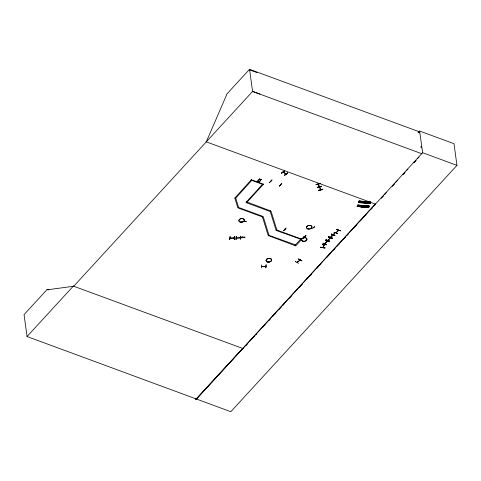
<?xml version="1.0" encoding="UTF-8"?>
<svg xmlns="http://www.w3.org/2000/svg" width="481" height="481" viewBox="0 0 481 481"><rect width="100%" height="100%" fill="white"/><g stroke="black" fill="none" stroke-linecap="round" stroke-linejoin="round"><path stroke-width="0.72" d="M244.943 237.031C245.262 237.337 240.32 238.522 240.584 237.187M240.602 237.361L244.961 237.211M244.949 237.367L240.59 237.524M320.857 247.21L320.833 247.03M324.909 247.998L320.779 247.36L324.909 248.004L324.964 247.661M324.97 247.817L320.833 247.228M230.122 236.55L229.671 239.682L230.098 236.568M233.958 238.107L234.391 237.981M234.752 236.544L234.271 239.502L234.481 236.381M234.542 236.532L234.295 239.454M236.219 236.472L235.967 239.436L236.424 236.303M236.171 239.382L236.405 236.454M240.26 237.861L240.692 237.728M240.861 236.285L240.572 239.255L240.783 236.129M261.423 267.983L261.67 264.899M262.037 266.258L262.007 266.474M265.536 266.48L265.915 266.306M266.089 264.881L265.819 267.851L266.065 264.742M241.883 221.44L246.212 221.272M244.126 221.531L244.15 221.795M242.863 237.253L242.863 236.73M368.614 207.708L357.167 206.403L368.789 207.221L368.602 207.738M357.69 205.189L369.161 206.247L357.617 205.303L369.041 206.559L357.611 205.225L369.234 206.048L357.774 204.954L357.179 206.403L368.687 207.503L369.186 206.084M370.647 202.068L359.139 200.926L358.567 202.621L370.039 203.685M370.142 203.403L358.694 202.098L370.214 203.198L370.057 203.529M359.036 201.208L370.586 202.23L359.036 201.208L370.478 202.513L370.659 202.026M370.021 203.716L370.154 203.265M269.564 182.642L271.963 179.84M323.04 243.055L326.569 244.546L326.677 244.222M325.986 239.676L325.877 240.001L329.527 241.306M328.763 236.646L328.655 236.977L332.305 238.281M285.239 229.521L284.95 229.509M304.449 236.664L304.04 236.532M314.051 227.567L314.015 227.357M324.465 244.053L324.086 243.891L324.404 244.011M333.135 234.608L332.618 234.325M324.819 243.711L327.056 241.197M330.291 237.993L327.753 240.488L328.006 239.983M330.134 237.885L330.002 237.987M330.543 237.476L332.78 234.962M330.718 237.494L333.08 234.896M323.046 247.481L324.392 244.691L323.016 247.535M324.404 244.661L324.11 244.895M295.418 261.574L298.587 263.335M357.173 206.481L368.632 207.551M359.036 201.286L359.145 200.98M368.68 207.539L357.251 206.361M368.789 207.233L357.323 206.169M283.261 171.813L283.459 172.414L283.562 172M286.141 174.05L283.303 172.108M336.039 232.846L338.558 230.333M270.731 181.379L270.983 181.139M323.166 247.282L322.973 246.969M319.426 187.151L320.659 189.592M281.553 173.196L284.824 171.008M358.339 206.511L358.88 205.05M359.764 202.489L360.299 201.034M364.748 202.97L365.289 201.509M363.329 206.992L363.864 205.531M365.909 203.078L366.45 201.617M364.49 207.101L365.031 205.64M366.943 203.174L367.484 201.719M365.524 207.197L366.065 205.736M366.684 207.305L367.225 205.85M368.109 203.289L368.65 201.828M368.885 203.361L369.426 201.9M367.46 207.383L368.001 205.922M370.586 202.014L370.045 203.475L358.592 202.381M283.658 230.82L286.081 228.066M303.679 238.191L306.15 235.612M314.784 226.13L312.355 228.734M206.283 141.853L226.485 95.142L226.401 94.51L249.549 69.294L418.939 131.65L419.143 133.123M297.114 262.307L297.42 261.82M299.994 260.245L300.12 259.956L297.318 262.337M322.336 244.162L326.467 244.793L322.252 244.144M283.429 172.39L283.147 171.933M286.177 174.068L285.816 173.641M324.843 243.681L325.06 243.194M327.327 241.191L324.994 243.729M330.273 237.987L327.916 240.548M330.573 237.416L330.772 236.868L330.814 237.181M335.936 232.768L338.402 230.249M234.385 238.083L230.128 238.119M236.321 238.005C247.354 237.049 235.101 238.841 236.784 237.656M265.939 266.33L261.598 266.486L262.043 266.462M48.605 289.923L47.198 289.406L24.05 314.622L27.05 336.526L230.814 411.706L456.95 165.362L453.98 143.687L419.636 131.042L418.127 132.684M27.05 336.526L73.377 286.057M269.029 235.119L268.23 235.606L262.428 216.913L262.897 216.402L238.624 207.467L235.726 198.118L235.017 197.859L251.515 179.575M234.854 198.028L235.726 198.118L251.755 180.345M257.052 181.421L258.321 181.163M257.888 180.718L258.056 180.327L258.345 181.343M258.616 179.714L259.884 179.455M259.908 179.635L259.62 178.625M258.423 181.331L259.012 182.293L259.181 181.902M258.634 181.121L258.754 181.475L259.818 181.415L259.98 181.036M259.987 179.629L260.576 180.591L260.744 180.201M260.293 179.593L261.381 179.714L261.544 179.335M269.059 235.425L263.257 216.733L262.428 216.913L238.155 207.978L238.588 207.197M268.566 235.63L295.737 245.893L301.858 239.219L276.882 230.026L271.08 211.333L270.25 211.508L245.977 202.579L262.476 184.295M263.648 184.043L247.114 202.056M276.846 229.756L276.046 230.207L270.25 211.508L270.677 210.726M268.602 235.9L269.071 235.389L295.46 244.847M300.643 239.201L276.413 230.537L276.882 230.026M325.475 240.44L329.251 241.63L325.469 240.253M332.07 238.504L328.553 237.085M331.319 234.049L334.974 235.395L331.331 234.055M329.515 241.342L329.623 241.011M332.293 238.311L332.401 237.987M196.446 398.881L375.282 204.064M196.47 399.062L422.607 152.718L419.636 131.042M245.677 345.827L247.709 343.614M252.278 338.636L254.311 336.423M255.832 334.764L256.848 333.658M262.434 327.573L264.971 324.807M269.035 320.382L270.562 318.723M272.589 316.51L275.132 313.744M279.19 309.319L281.223 307.106M282.75 305.447L284.271 303.788M289.352 298.256L291.889 295.49M299.507 287.193L302.555 283.868M306.613 279.443L308.141 277.784M309.662 276.124L311.694 273.911M316.769 268.38L318.801 266.167M319.817 265.061L320.833 263.955M326.93 257.317L329.972 253.998M333.531 250.126L335.053 248.467M337.085 246.254L339.117 244.041M343.687 239.063L345.719 236.85M347.24 235.191L348.256 234.085M353.842 228L356.89 224.681M360.443 220.809L361.965 219.144M363.997 216.931L366.029 214.718M370.598 209.74L372.631 207.527M374.152 205.868L375.168 204.762M383.73 195.442L381.211 198.178L383.754 195.448M384.734 194.342L386.243 192.701M392.286 186.123L394.294 183.928M395.809 182.281L397.318 180.64M402.85 174.609L404.864 172.414M406.373 170.773L407.882 169.126M413.919 162.548L415.933 160.359M417.442 158.712L418.951 157.071M242.737 348.448L195.49 399.717L195.286 398.232M384.764 194.354L385.774 193.26M392.334 186.141L394.354 183.946M403.439 174.092L404.954 172.451M414.039 162.59L416.053 160.401M269.462 182.606L271.987 180.02M280.567 184.842L280.249 184.662M281.83 183.64L279.311 186.231L281.704 183.429M285.936 228.15L283.67 230.682M285.011 229.19L284.872 229.623L284.824 229.281M304.305 236.766L303.956 236.622L304.407 236.652M303.234 238.035L305.82 235.486L305.591 235.239M325.691 242.785L323.208 245.406L325.619 242.61M331.854 235.78C331.872 236.442 335.257 233.688 334.289 233.165M319.384 186.55L319.276 186.844L318.254 184.187M319.186 186.568L319.143 186.255M319.444 186.766L318.302 184.067M320.376 189.292L320.568 189.893M336.73 229.527L340.428 230.814L336.73 229.341M295.418 261.58L295.562 261.273M297.15 262.283L300.09 259.98M301.785 260.822L298.605 259.037L301.737 260.696M320.538 189.857L319.342 186.231M319.703 187.416L319.594 186.844M284.704 170.929L281.421 173.136L284.812 170.875M287.74 172.877C280.796 177.351 286.989 174.844 287.722 172.853M287.764 173.022L284.445 175.036M331.211 234.139L334.854 235.492M325.493 240.386L329.13 241.727M336.754 229.473L340.283 230.772M305.315 236.989C304.744 236.472 305.477 237.548 305.345 236.802M332.702 234.602L333.05 234.698L332.69 234.578M324.38 244.144L324.02 244.005M313.684 227.447L313.997 227.531M316.059 184.482L320.334 183.544L316.059 184.47M316.101 184.572L320.322 183.477M319.36 186.682L320.761 186.315M317.328 187.518L321.536 186.412M317.376 187.614L321.591 186.526M317.244 187.193L317.394 187.674L321.573 186.406M320.412 189.358L320.635 189.598M318.512 190.235L322.727 189.147M322.811 189.46L318.602 190.56L322.757 189.322M283.459 172.414L283.411 172.072M286.021 174.14L283.159 171.921M234.89 198.298L237.794 207.642L238.624 207.467M249.549 69.294L252.579 91.426L73.743 286.237L47.252 289.815L47.198 289.406M259.644 178.806L260.221 179.599L261.568 179.515M258.646 179.894L260.011 179.81M260.005 181.217L258.658 181.301L258.081 180.507M257.076 181.602L258.447 181.511M230.495 238.113L230.05 238.137L234.349 237.981M241.871 221.543L246.23 221.392M265.849 266.318L261.664 266.618M313.558 227.525L313.931 227.447M319.582 187.139L319.528 186.796M319.522 187.422L319.396 186.862M313.865 227.675L313.6 227.549M285.167 229.75L284.908 229.19M249.633 69.925L257.034 72.607M259.98 94.102L252.579 91.426L421.975 153.776M422.607 152.718L456.95 165.362M205.886 141.709L375.679 204.209M251.551 179.846L263.69 184.313M270.713 211.003L246.41 201.798M330.79 237.211L330.898 236.911M328.541 237.073L332.052 238.384M73.346 286.093L243.139 348.593M301.924 260.744L298.569 258.916M304.954 237.013L305.261 236.892M334.337 233.327L331.878 235.804M230.459 238.125L230.489 237.909M260.323 179.774L260.774 180.381M258.754 181.475L259.205 182.083M321.609 186.586L321.452 186.105M317.28 187.386L321.482 186.255M242.695 237.229L242.707 236.736M420.965 146.404L421.164 147.877M304.01 236.303L303.956 236.622M301.112 238.69L294.991 245.358M283.117 171.873L283.189 172.252M263.179 184.554L251.046 180.086M233.88 237.776L233.904 238.101M325.986 239.827L329.623 241.191L325.986 239.827M328.763 236.802L332.401 238.161L328.763 236.82M334.054 232.227L337.752 233.532L334.067 232.215M307.96 228.986A2.73 1.816 -7.8 0 0 311.965 227.026A2.73 1.816 -7.8 0 0 307.828 225.842A2.73 1.816 -7.8 0 0 307.96 228.986M307.942 228.836A2.718 1.804 -7.8 0 0 311.935 226.888A2.718 1.804 -7.8 0 0 307.81 225.703A2.718 1.804 -7.8 0 0 307.942 228.836M267.58 262.001A2.724 1.81 -7.8 0 0 271.585 260.041A2.724 1.81 -7.8 0 0 267.448 258.856A2.724 1.81 -7.8 0 0 267.58 262.001M267.568 261.856A2.718 1.804 -7.8 0 0 271.561 259.908A2.724 1.81 -7.8 0 0 267.43 258.718A2.724 1.81 -7.8 0 0 267.562 261.856A2.724 1.81 -7.8 0 0 271.561 259.902A2.718 1.804 -7.8 0 0 267.436 258.724A2.718 1.804 -7.8 0 0 267.568 261.856M302.958 241.258A2.724 1.81 -7.8 0 0 306.962 239.304A2.724 1.81 -7.8 0 0 302.832 238.119A2.724 1.81 -7.8 0 0 302.958 241.258M302.946 241.119A2.718 1.804 -7.8 0 0 306.938 239.171A2.718 1.804 -7.8 0 0 302.814 237.987A2.718 1.804 -7.8 0 0 302.946 241.119M240.326 222.162A2.724 1.81 -7.8 0 0 244.324 220.202A2.724 1.81 -7.8 0 0 240.193 219.017A2.724 1.81 -7.8 0 0 240.326 222.162M240.308 222.018A2.718 1.804 -7.8 0 0 244.3 220.07A2.718 1.804 -7.8 0 0 240.175 218.885A2.718 1.804 -7.8 0 0 240.308 222.018"/></g></svg>
